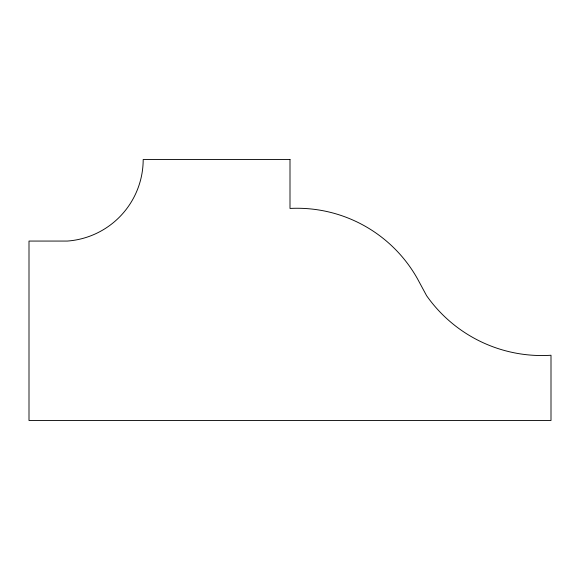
<?xml version="1.0" encoding="UTF-8"?>
<svg xmlns="http://www.w3.org/2000/svg" width="580" height="580" viewBox="0 0 580 580"><rect width="100%" height="100%" fill="white"/><g stroke="black" fill="none" stroke-linecap="round" stroke-linejoin="round"><path stroke-width="0.87" d="M290 159.5L143.188 159.5A81.794 81.794 0 0 1 67.316 241.062L29 241.062L29 420.5L551 420.5L551 355.25A140.911 140.911 0 0 1 426.59 295.684L417.346 278.538A138.105 138.105 0 0 0 290 208.438L290 159.5"/></g></svg>
